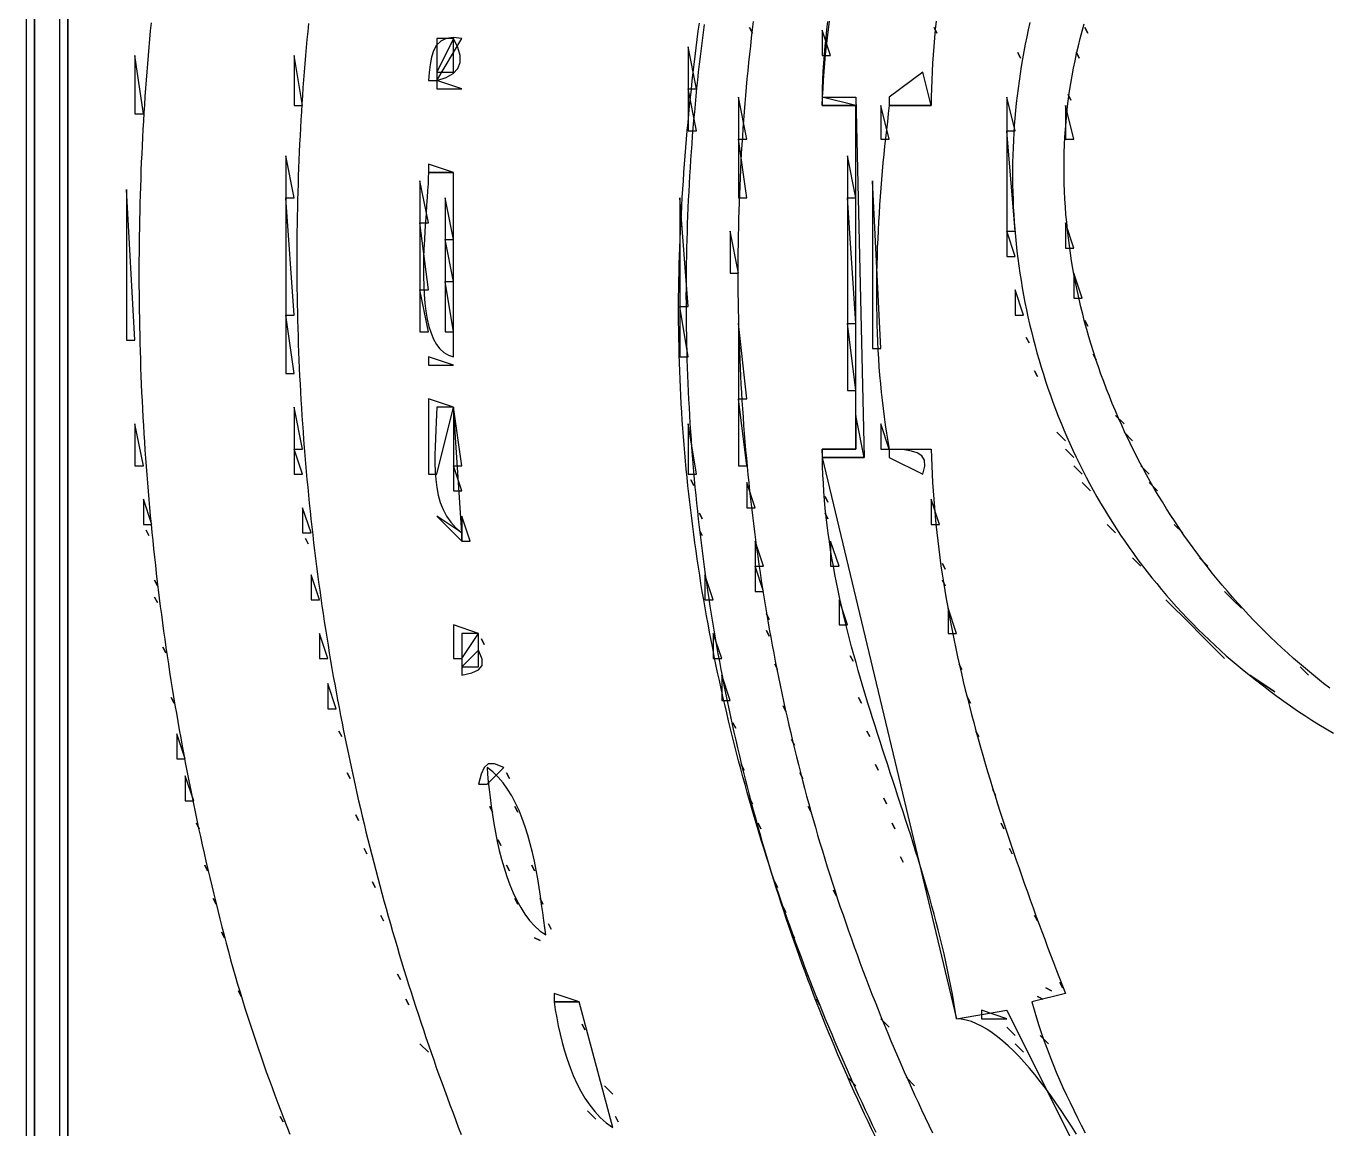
# Model space of a CAD drawing. Extents: x 0 to 1288, y 0 to 860.
# Drawn here: x 0 to 155.3, y 391.8 to 523.5 of the extents above; entities that cross this region are included whole.
import ezdxf

# ---------------------------------------------------------------- set-up
doc = ezdxf.new("R2010")
doc.units = 0
for name, color, linetype in [('C19', 19, 'CONTINUOUS'), ('C250', 250, 'CONTINUOUS'), ('C251', 251, 'CONTINUOUS'), ('C252', 252, 'CONTINUOUS'), ('C253', 253, 'CONTINUOUS'), ('C254', 254, 'CONTINUOUS'), ('C29', 29, 'CONTINUOUS'), ('C37', 37, 'CONTINUOUS'), ('C39', 39, 'CONTINUOUS'), ('C7', 7, 'CONTINUOUS')]:
    doc.layers.add(name, color=color, linetype=linetype)

msp = doc.modelspace()

# ---------------------------------------------------------------- linework, layer by layer
at = {"layer": 'C19'}
for points in [[(0, 859), (0, 1), (1, 1), (1, 610), (1, 786), (1, 836), (0, 859)], [(14.9108, 523.8988), (14.8184, 522.92), (14.729, 521.941), (14.6427, 520.9619), (14.5595, 519.9828), (14.4793, 519.0035), (14.4021, 518.024), (14.328, 517.0445), (14.257, 516.0648), (14.189, 515.0851), (14.1242, 514.1052), (14.0623, 513.1252), (14.0036, 512.1451), (13.9479, 511.1649), (13.8952, 510.1846), (13.8457, 509.2043), (13.7992, 508.2238), (13.7558, 507.2432), (13.7155, 506.2625), (13.6783, 505.2818), (13.6441, 504.301), (13.613, 503.32), (13.585, 502.339), (13.5601, 501.3579), (13.5383, 500.3768), (13.5195, 499.3955), (13.5039, 498.4142), (13.4913, 497.4329), (13.4819, 496.4514), (13.4755, 495.4699), (13.4722, 494.4883), (13.4721, 493.5067), (13.475, 492.525), (13.481, 491.5432), (13.4901, 490.5614), (13.5023, 489.5796), (13.5177, 488.5977), (13.5361, 487.6157), (13.5576, 486.6337), (13.5823, 485.6517), (13.6101, 484.6696), (13.6409, 483.6875), (13.6749, 482.7053), (13.712, 481.7231), (13.7523, 480.7409), (13.7956, 479.7586), (13.8421, 478.7763), (13.8917, 477.794), (13.9444, 476.8117), (14.0002, 475.8294), (14.0592, 474.847), (14.1212, 473.8646), (14.1865, 472.8822), (14.2548, 471.8998), (14.3263, 470.9174), (14.4009, 469.935), (14.4786, 468.9525), (14.5595, 467.9701), (14.6436, 466.9877), (14.7307, 466.0053), (14.821, 465.0228), (14.9145, 464.0404), (15.0111, 463.058), (15.1108, 462.0756), (15.2137, 461.0933), (15.3197, 460.1109), (15.4289, 459.1285), (15.5413, 458.1462), (15.6567, 457.1639), (15.7754, 456.1816), (15.8972, 455.1994), (16.0222, 454.2172), (16.1503, 453.235), (16.2816, 452.2528), (16.416, 451.2707), (16.5536, 450.2886), (16.6944, 449.3066), (16.8384, 448.3246), (16.9855, 447.3427), (17.1358, 446.3608), (17.2892, 445.3789), (17.4459, 444.3971), (17.6057, 443.4154), (17.7687, 442.4337), (17.9348, 441.4521), (18.1042, 440.4705), (18.2767, 439.489), (18.4524, 438.5076), (18.6313, 437.5262), (18.8134, 436.5449), (18.9987, 435.5637), (19.1871, 434.5826), (19.3788, 433.6015), (19.5736, 432.6205), (19.7716, 431.6396), (19.9729, 430.6588), (20.1773, 429.6781), (20.3849, 428.6974), (20.5957, 427.7169), (20.8098, 426.7364), (21.027, 425.756), (21.2474, 424.7758), (21.4711, 423.7956), (21.6979, 422.8155), (21.928, 421.8356), (22.1612, 420.8557), (22.3977, 419.876), (22.6374, 418.8964), (22.8803, 417.9168), (23.1265, 416.9374), (23.3758, 415.9582), (23.6284, 414.979), (23.8842, 414), (24.1449, 413.0208), (24.4113, 412.0448), (24.6833, 411.0718), (24.9607, 410.1018), (25.2434, 409.1346), (25.5313, 408.1702), (25.8242, 407.2086), (26.1221, 406.2496), (26.4248, 405.2932), (26.7323, 404.3392), (27.0442, 403.3877), (27.3607, 402.4384), (27.6815, 401.4915), (28.0064, 400.5466), (28.3355, 399.6039), (28.6685, 398.6632), (29.0054, 397.7245), (29.346, 396.7875), (29.6902, 395.8524), (30.0378, 394.9189), (30.3888, 393.9871), (30.743, 393.0568), (31.1004, 392.128), (31.4607, 391.2006)], [(80.8983, 523.6669), (80.7745, 522.7198), (80.6544, 521.7724), (80.5378, 520.8245), (80.4249, 519.8762), (80.3156, 518.9275), (80.21, 517.9785), (80.108, 517.0291), (80.0096, 516.0793), (79.9148, 515.1293), (79.8237, 514.1789), (79.7363, 513.2282), (79.6525, 512.2772), (79.5723, 511.3259), (79.4958, 510.3743), (79.423, 509.4225), (79.3539, 508.4705), (79.2884, 507.5182), (79.2266, 506.5657), (79.1684, 505.613), (79.114, 504.6601), (79.0632, 503.7071), (79.0162, 502.7539), (78.9728, 501.8005), (78.9331, 500.847), (78.8971, 499.8933), (78.8648, 498.9396), (78.8363, 497.9857), (78.8114, 497.0318), (78.7903, 496.0778), (78.7728, 495.1237), (78.7591, 494.1696), (78.7492, 493.2154), (78.7429, 492.2612), (78.7404, 491.307), (78.7417, 490.3529), (78.7466, 489.3987), (78.7554, 488.4446), (78.7678, 487.4905), (78.784, 486.5364), (78.804, 485.5825), (78.8278, 484.6286), (78.8553, 483.6748), (78.8865, 482.7211), (78.9216, 481.7676), (78.9604, 480.8141), (79.003, 479.8608), (79.0494, 478.9077), (79.0996, 477.9548), (79.1535, 477.002), (79.2113, 476.0494), (79.2728, 475.0971), (79.3382, 474.145), (79.4073, 473.1931), (79.4803, 472.2414), (79.5571, 471.29), (79.6377, 470.3389), (79.7221, 469.3881), (79.8104, 468.4376), (79.9024, 467.4874), (79.9983, 466.5376), (80.0981, 465.588), (80.2017, 464.6389), (80.3091, 463.6901), (80.4204, 462.7416), (80.5355, 461.7936), (80.6544, 460.846), (80.7773, 459.8988), (80.904, 458.952), (81.0345, 458.0057), (81.169, 457.0598), (81.3073, 456.1144), (81.4494, 455.1695), (81.5955, 454.2251), (81.7454, 453.2811), (81.8993, 452.3377), (82.057, 451.3949), (82.2186, 450.4526), (82.3841, 449.5108), (82.5535, 448.5697), (82.7269, 447.6291), (82.9041, 446.6891), (83.0852, 445.7497), (83.2703, 444.811), (83.4593, 443.8729), (83.6522, 442.9354), (83.8491, 441.9987), (84.0498, 441.0625), (84.2545, 440.1271), (84.4632, 439.1924), (84.6758, 438.2584), (84.8923, 437.3252), (85.1128, 436.3926), (85.3373, 435.4609), (85.5657, 434.5299), (85.7981, 433.5996), (86.0344, 432.6702), (86.2747, 431.7416), (86.519, 430.8138), (86.7673, 429.8868), (87.0195, 428.9607), (87.2757, 428.0355), (87.5359, 427.1111), (87.8001, 426.1876), (88.0684, 425.265), (88.3406, 424.3433), (88.6168, 423.4225), (88.897, 422.5027), (89.1812, 421.5838), (89.4695, 420.6659), (89.7617, 419.749), (90.058, 418.833), (90.3583, 417.9181), (90.6626, 417.0042), (90.971, 416.0913), (91.2834, 415.1794), (91.5999, 414.2686), (91.9204, 413.3589), (92.2449, 412.4502), (92.5735, 411.5426), (92.9062, 410.6362), (93.2429, 409.7308), (93.5837, 408.8266), (93.9285, 407.9235), (94.2774, 407.0216), (94.6304, 406.1209), (94.9875, 405.2213), (95.3486, 404.323), (95.7139, 403.4258), (96.0832, 402.5299), (96.4566, 401.6352), (96.8342, 400.7418), (97.2158, 399.8496), (97.6015, 398.9587), (97.9913, 398.069), (98.3853, 397.1807), (98.7833, 396.2937), (99.1855, 395.408), (99.5918, 394.5237), (100.0023, 393.6407), (100.4168, 392.7591), (100.8355, 391.8788), (101.2584, 391)], [(95.8304, 524.0964), (95.698, 523.0973), (95.5751, 522.0955), (95.4618, 521.0909), (95.3584, 520.0834), (95.2653, 519.073), (95.1826, 518.0595), (95.1106, 517.0429), (95.0497, 516.0231), (95, 515), (99, 515), (100, 472), (95, 472), (111, 405), (117, 406), (136, 368)], [(32, 478), (32, 473), (33, 473), (32, 478)], [(35, 451), (35, 448), (36, 448), (35, 451)]]:
    msp.add_lwpolyline(points, dxfattribs=at)
at = {"layer": 'C250'}
for points in [[(1, 859), (1, 2), (1287, 2), (1287, 859), (1, 859)], [(119.7803, 523.9327), (119.5826, 523.0623), (119.3948, 522.1903), (119.2169, 521.3167), (119.0488, 520.4416), (118.8906, 519.5652), (118.7423, 518.6875), (118.6038, 517.8085), (118.4752, 516.9285), (118.3564, 516.0475), (118.2475, 515.1656), (118.1485, 514.2829), (118.0593, 513.3995), (117.9799, 512.5155), (117.9104, 511.631), (117.8507, 510.746), (117.8009, 509.8607), (117.7609, 508.9752), (117.7307, 508.0896), (117.7103, 507.204), (117.6997, 506.3184), (117.699, 505.4329), (117.708, 504.5477), (117.7269, 503.6629), (117.7556, 502.7785), (117.7941, 501.8947), (117.8423, 501.0115), (117.9004, 500.129), (117.9682, 499.2474), (118.0459, 498.3667), (118.1333, 497.487), (118.2305, 496.6084), (118.3375, 495.7311), (118.4542, 494.855), (118.5807, 493.9804), (118.717, 493.1073), (118.863, 492.2358), (119.0188, 491.3659), (119.1844, 490.4979), (119.3597, 489.6317), (119.5447, 488.7676), (119.7395, 487.9055), (119.944, 487.0456), (120.1583, 486.188), (120.3823, 485.3327), (120.616, 484.4799), (120.8594, 483.6297), (121.1126, 482.7821), (121.3755, 481.9372), (121.6481, 481.0953), (121.9304, 480.2562), (122.2224, 479.4202), (122.5241, 478.5874), (122.8355, 477.7578), (123.1566, 476.9315), (123.4874, 476.1086), (123.8279, 475.2893), (124.1781, 474.4736), (124.538, 473.6616), (124.9075, 472.8534), (125.2867, 472.0491), (125.6756, 471.2488), (126.0741, 470.4526), (126.4823, 469.6606), (126.9002, 468.8729), (127.3277, 468.0896), (127.7649, 467.3107), (128.2118, 466.5365), (128.6682, 465.7669), (129.1344, 465.0021), (129.6101, 464.2422), (130.0955, 463.4872), (130.5905, 462.7373), (131.0952, 461.9925), (131.6095, 461.253), (132.1334, 460.5188), (132.6669, 459.7901), (133.21, 459.0669), (133.7628, 458.3494), (134.3251, 457.6376), (134.897, 456.9316), (135.4786, 456.2315), (136.0697, 455.5375), (136.6705, 454.8496), (137.2808, 454.1679), (137.9007, 453.4925), (138.5302, 452.8235), (139.1693, 452.161), (139.8179, 451.5051), (140.4761, 450.8559), (141.1439, 450.2135), (141.8213, 449.578), (142.5082, 448.9494), (143.2046, 448.328), (143.9106, 447.7137), (144.6262, 447.1066), (145.3513, 446.507), (146.086, 445.9148), (146.8302, 445.3302), (147.6265, 444.7182), (148.4299, 444.1124), (149.2405, 443.5137), (150.0583, 442.9229), (150.8833, 442.3408), (151.7155, 441.7682), (152.5551, 441.2061), (153.402, 440.6551), (154.2562, 440.1163), (155.1179, 439.5903), (155.9871, 439.0781)], [(155.5565, 444.4592), (154.8186, 445.0268), (154.0871, 445.6039), (153.3622, 446.1903), (152.644, 446.7858), (151.9325, 447.3905), (151.2279, 448.004), (150.5301, 448.6264), (149.8394, 449.2575), (149.1557, 449.8971), (148.4793, 450.5452), (147.81, 451.2015), (147.1481, 451.8661), (146.4936, 452.5387), (145.8466, 453.2192), (145.2072, 453.9075), (144.5755, 454.6035), (143.9515, 455.3071), (143.3353, 456.018), (142.7271, 456.7363), (142.1268, 457.4617), (141.5347, 458.1942), (140.9507, 458.9336), (140.3749, 459.6797), (139.8075, 460.4326), (139.2485, 461.1919), (138.698, 461.9577), (138.1561, 462.7297), (137.6229, 463.5079), (137.0984, 464.2922), (136.5828, 465.0823), (136.076, 465.8782), (135.5783, 466.6797), (135.0896, 467.4868), (134.6101, 468.2993), (134.1399, 469.117), (133.679, 469.9399), (133.2275, 470.7677), (132.7856, 471.6005), (132.3532, 472.438), (131.9305, 473.2802), (131.5175, 474.1269), (131.1144, 474.9779), (130.7212, 475.8332), (130.338, 476.6926), (129.9648, 477.5561), (129.6019, 478.4234), (129.2492, 479.2944), (128.9068, 480.1691), (128.5749, 481.0473), (128.2534, 481.9288), (127.9426, 482.8136), (127.6424, 483.7014), (127.353, 484.5923), (127.0744, 485.486), (126.8068, 486.3825), (126.5501, 487.2816), (126.3045, 488.1831), (126.0701, 489.0871), (125.847, 489.9932), (125.6352, 490.9014), (125.4348, 491.8116), (125.2459, 492.7237), (125.0686, 493.6375), (124.903, 494.5528), (124.7491, 495.4697), (124.6071, 496.3879), (124.477, 497.3072), (124.3589, 498.2277), (124.2529, 499.1492), (124.1591, 500.0714), (124.0775, 500.9944), (124.0083, 501.918), (123.9515, 502.842), (123.9072, 503.7664), (123.8755, 504.6909), (123.8564, 505.6155), (123.8502, 506.5401), (123.8567, 507.4645), (123.8762, 508.3886), (123.9087, 509.3122), (123.9543, 510.2353), (124.0131, 511.1577), (124.0851, 512.0793), (124.1705, 513), (124.2695, 513.9179), (124.3825, 514.8321), (124.5094, 515.7425), (124.65, 516.649), (124.8042, 517.5515), (124.972, 518.45), (125.153, 519.3443), (125.3473, 520.2343), (125.5547, 521.12), (125.7751, 522.0013), (126.0084, 522.8781), (126.2544, 523.7502)], [(49, 522), (49, 518), (51, 518), (51, 522), (49, 522)], [(125.333336, 520.333313), (125.666664, 519.666687), (125.333336, 520.333313)], [(85, 515), (85, 510), (86, 510), (85, 515)], [(117, 515), (117, 511), (118, 511), (117, 515)], [(48, 507), (48, 506), (51, 506), (48, 507)], [(130, 477), (131, 476), (130, 477)], [(131, 475), (132, 474), (131, 475)], [(33, 466), (33, 463), (34, 463), (33, 466)], [(52, 465), (52, 462), (53, 462), (52, 465)], [(87, 459), (87, 456), (88, 456), (87, 459)], [(34, 458), (34, 455), (35, 455), (34, 458)], [(81, 458), (81, 455), (82, 455), (81, 458)], [(138, 453), (139, 452), (138, 453)], [(51, 452), (51, 448), (52, 448), (54, 451), (51, 452)], [(100.333336, 439.333344), (100.666664, 438.666656), (100.333336, 439.333344)], [(58.333332, 430.333344), (58.666668, 429.666656), (58.333332, 430.333344)], [(102.333336, 431.333344), (102.666664, 430.666656), (102.333336, 431.333344)], [(39.333332, 429.333344), (39.666668, 428.666656), (39.333332, 429.333344)], [(103.333336, 428.333344), (103.666664, 427.666656), (103.333336, 428.333344)], [(56.333332, 426.333344), (56.666668, 425.666656), (56.333332, 426.333344)], [(40.333332, 425.333344), (40.666668, 424.666656), (40.333332, 425.333344)], [(60.333332, 423.333344), (60.666668, 422.666656), (60.333332, 423.333344)], [(89.333336, 421.333344), (89.666664, 420.666656), (89.333336, 421.333344)], [(58.333332, 419.333344), (58.666668, 418.666656), (58.333332, 419.333344)], [(42.333332, 417.333344), (42.666668, 416.666656), (42.333332, 417.333344)], [(91.333336, 415.333344), (91.666664, 414.666656), (91.333336, 415.333344)], [(25.333334, 408.333344), (25.666666, 407.666656), (25.333334, 408.333344)], [(120.666664, 407.666656), (121.333336, 407.333344), (120.666664, 407.666656)], [(69, 397), (70, 396), (69, 397)]]:
    msp.add_lwpolyline(points, dxfattribs=at)
at = {"layer": 'C251'}
for points in [[(51, 522), (49, 518), (49, 517), (50.1378, 517.3431), (50.9758, 517.8164), (51.5234, 518.4162), (51.7902, 519.1383), (51.7855, 519.979), (51.5189, 520.9342), (51, 522)], [(86.333336, 523.333313), (86.666664, 522.666687), (86.333336, 523.333313)], [(126.333336, 523.333313), (126.666664, 522.666687), (126.333336, 523.333313)], [(13, 520), (13, 513), (14, 513), (13, 520)], [(79, 516), (79, 511), (80, 511), (79, 516)], [(95, 515), (95, 514), (99, 514), (95, 515)], [(124, 514), (124, 510), (125, 510), (124, 514)], [(85, 510), (85, 503), (86, 503), (85, 510)], [(117, 511), (117, 499), (118, 499), (117, 511)], [(47, 505), (47, 500), (48, 500), (47, 505)], [(48, 506), (47.9893, 505.3795), (47.9597, 504.6713), (47.9148, 503.884), (47.8583, 503.0265), (47.7937, 502.1072), (47.7247, 501.1351), (47.655, 500.1188), (47.588, 499.067), (47.5275, 497.9884), (47.4771, 496.8918), (47.4404, 495.7858), (47.4211, 494.6792), (47.4227, 493.5807), (47.4489, 492.499), (47.5032, 491.4427), (47.5895, 490.4208), (47.7112, 489.4417), (47.8719, 488.5143), (48.0754, 487.6472), (48.3252, 486.8493), (48.6249, 486.1291), (48.9783, 485.4954), (49.3888, 484.9569), (49.8602, 484.5224), (50.396, 484.2005), (51, 484), (51, 506), (48, 506)], [(31, 503), (31, 489), (32, 489), (31, 503)], [(50, 503), (50, 498), (51, 498), (50, 503)], [(78, 503), (78, 490), (79, 490), (78, 503)], [(84, 499), (84, 494), (85, 494), (84, 499)], [(117, 499), (117, 496), (118, 496), (117, 499)], [(50, 498), (50, 493), (51, 493), (50, 498)], [(125, 494), (125, 491), (126, 491), (125, 494)], [(47, 492), (47, 487), (48, 487), (47, 492)], [(31, 489), (31, 482), (32, 482), (31, 489)], [(126.333336, 488.333344), (126.666664, 487.666656), (126.333336, 488.333344)], [(127.333336, 484.333344), (127.666664, 483.666656), (127.333336, 484.333344)], [(120.333336, 482.333344), (120.666664, 481.666656), (120.333336, 482.333344)], [(48, 479), (48, 470), (49, 470), (51, 478), (48, 479)], [(13, 476), (13, 471), (14, 471), (13, 476)], [(32, 473), (32, 470), (33, 470), (32, 473)], [(103, 473), (103, 472), (107, 470), (107.243, 470.958), (107.1815, 471.6773), (106.8615, 472.194), (106.3293, 472.5441), (105.6309, 472.7637), (104.8125, 472.8889), (103.9201, 472.9556), (103, 473)], [(124, 473), (125, 472), (124, 473)], [(51, 471), (51, 468), (52, 468), (51, 471)], [(133, 471), (134, 470), (133, 471)], [(95.333336, 467.333344), (95.666664, 466.666656), (95.333336, 467.333344)], [(129, 464), (130, 463), (129, 464)], [(137, 464), (138, 463), (137, 464)], [(33.333332, 462.333344), (33.666668, 461.666656), (33.333332, 462.333344)], [(87, 462), (87, 459), (88, 459), (87, 462)], [(96, 462), (96, 459), (97, 459), (96, 462)], [(109.333336, 459.333344), (109.666664, 458.666656), (109.333336, 459.333344)], [(109.333336, 457.333344), (109.666664, 456.666656), (109.333336, 457.333344)], [(15.333333, 455.333344), (15.666667, 454.666656), (15.333333, 455.333344)], [(143, 456), (144, 455), (143, 456)], [(52, 451), (52, 447), (54, 447), (54, 451), (52, 451)], [(82, 451), (82, 448), (83, 448), (82, 451)], [(88.333336, 451.333344), (88.666664, 450.666656), (88.333336, 451.333344)], [(140, 451), (141, 450), (140, 451)], [(54, 449), (52, 447), (52, 446), (53.1796, 446.2882), (53.9982, 446.6441), (54.427, 447.1559), (54.4372, 447.9117), (54, 449)], [(54.333332, 450.333344), (54.666668, 449.666656), (54.333332, 450.333344)], [(141, 450), (142, 449), (141, 450)], [(89.333336, 447.333344), (89.666664, 446.666656), (89.333336, 447.333344)], [(152, 447), (153, 446), (152, 447)], [(99.333336, 443.333344), (99.666664, 442.666656), (99.333336, 443.333344)], [(112.333336, 443.333344), (112.666664, 442.666656), (112.333336, 443.333344)], [(90.333336, 442.333344), (90.666664, 441.666656), (90.333336, 442.333344)], [(84.333336, 440.333344), (84.666664, 439.666656), (84.333336, 440.333344)], [(18, 439), (18, 436), (19, 436), (18, 439)], [(55, 435), (55.0706, 434.1721), (55.1534, 433.2891), (55.2501, 432.3581), (55.3623, 431.3862), (55.4918, 430.3806), (55.6403, 429.3482), (55.8095, 428.2963), (56.0012, 427.2319), (56.217, 426.1622), (56.4586, 425.0942), (56.7279, 424.035), (57.0264, 422.9918), (57.3559, 421.9717), (57.7181, 420.9817), (58.1148, 420.0289), (58.5477, 419.1206), (59.0184, 418.2637), (59.5287, 417.4654), (60.0802, 416.7327), (60.6748, 416.0729), (61.3142, 415.4929), (62, 415), (61.8886, 415.8421), (61.7729, 416.7324), (61.6503, 417.6648), (61.5188, 418.6328), (61.376, 419.6302), (61.2196, 420.6508), (61.0472, 421.6881), (60.8567, 422.7361), (60.6458, 423.7883), (60.4121, 424.8386), (60.1533, 425.8806), (59.8672, 426.908), (59.5516, 427.9146), (59.204, 428.894), (58.8222, 429.8401), (58.4039, 430.7465), (57.9468, 431.6069), (57.4487, 432.4151), (56.9073, 433.1648), (56.3202, 433.8497), (55.6852, 434.4635), (55, 435)], [(19, 434), (19, 431), (20, 431), (19, 434)], [(57.333332, 434.333344), (57.666668, 433.666656), (57.333332, 434.333344)], [(92.333336, 434.333344), (92.666664, 433.666656), (92.333336, 434.333344)], [(55.333332, 430.333344), (55.666668, 429.666656), (55.333332, 430.333344)], [(57.333332, 423.333344), (57.666668, 422.666656), (57.333332, 423.333344)], [(44.333332, 410.333344), (44.666668, 409.666656), (44.333332, 410.333344)], [(47, 402), (48, 401), (47, 402)], [(30.333334, 393.333344), (30.666666, 392.666656), (30.333334, 393.333344)], [(67, 394), (68, 393), (67, 394)]]:
    msp.add_lwpolyline(points, dxfattribs=at)
at = {"layer": 'C252'}
for points in [[(48, 517), (49, 517), (52, 522), (50.9604, 522.1299), (50.1281, 522.021), (49.478, 521.7023), (48.985, 521.2025), (48.6241, 520.5506), (48.3701, 519.7755), (48.1982, 518.9061), (48.0831, 517.9713), (48, 517)], [(79, 521), (79, 516), (80, 516), (79, 521)], [(118.333336, 520.333313), (118.666664, 519.666687), (118.333336, 520.333313)], [(124.333336, 515.333313), (124.666664, 514.666687), (124.333336, 515.333313)], [(47, 500), (47, 492), (48, 492), (47, 500)], [(118, 492), (118, 489), (119, 489), (118, 492)], [(85, 488), (85, 479), (86, 479), (85, 488)], [(119.333336, 486.333344), (119.666664, 485.666656), (119.333336, 486.333344)], [(49, 478), (48.9865, 477.1126), (48.9522, 476.1901), (48.906, 475.2397), (48.8567, 474.2685), (48.8133, 473.2836), (48.7847, 472.2921), (48.7798, 471.3013), (48.8076, 470.3183), (48.877, 469.3501), (48.9969, 468.4041), (49.1762, 467.4872), (49.4239, 466.6068), (49.7489, 465.7698), (50.16, 464.9835), (50.6663, 464.255), (51.2766, 463.5914), (52, 463), (51, 478), (49, 478)], [(51, 478), (51, 471), (52, 471), (51, 478)], [(99, 477), (99, 473), (95, 473), (95, 472), (100, 472), (99, 477)], [(79, 476), (79, 470), (80, 470), (79, 476)], [(102, 476), (102, 473), (103, 473), (102, 476)], [(123, 475), (124, 474), (123, 475)], [(125, 471), (126, 470), (125, 471)], [(79.333336, 469.333344), (79.666664, 468.666656), (79.333336, 469.333344)], [(86, 469), (86, 466), (87, 466), (86, 469)], [(126, 469), (127, 468), (126, 469)], [(134, 469), (135, 468), (134, 469)], [(14, 467), (14, 464), (15, 464), (14, 467)], [(14.333333, 463.333344), (14.666667, 462.666656), (14.333333, 463.333344)], [(80.333336, 463.333344), (80.666664, 462.666656), (80.333336, 463.333344)], [(132, 460), (133, 459), (132, 460)], [(15.333333, 457.333344), (15.666667, 456.666656), (15.333333, 457.333344)], [(97, 455), (97, 452), (98, 452), (97, 455)], [(110, 454), (110, 451), (111, 451), (110, 454)], [(136, 455), (137, 454), (136, 455)], [(137, 454), (138, 453), (137, 454)], [(144, 455), (145, 454), (144, 455)], [(88.333336, 453.333344), (88.666664, 452.666656), (88.333336, 453.333344)], [(139, 452), (140, 451), (139, 452)], [(16.333334, 449.333344), (16.666666, 448.666656), (16.333334, 449.333344)], [(142, 449), (143, 448), (142, 449)], [(98.333336, 448.333344), (98.666664, 447.666656), (98.333336, 448.333344)], [(146, 446), (149, 444), (146, 446)], [(36, 445), (36, 442), (37, 442), (36, 445)], [(17.333334, 443.333344), (17.666666, 442.666656), (17.333334, 443.333344)], [(37.333332, 439.333344), (37.666668, 438.666656), (37.333332, 439.333344)], [(91.333336, 438.333344), (91.666664, 437.666656), (91.333336, 438.333344)], [(113.333336, 439.333344), (113.666664, 438.666656), (113.333336, 439.333344)], [(115.333336, 432.333344), (115.666664, 431.666656), (115.333336, 432.333344)], [(20.333334, 428.333344), (20.666666, 427.666656), (20.333334, 428.333344)], [(87.333336, 428.333344), (87.666664, 427.666656), (87.333336, 428.333344)], [(116.333336, 428.333344), (116.666664, 427.666656), (116.333336, 428.333344)], [(117.333336, 425.333344), (117.666664, 424.666656), (117.333336, 425.333344)], [(21.333334, 423.333344), (21.666666, 422.666656), (21.333334, 423.333344)], [(61.333332, 419.333344), (61.666668, 418.666656), (61.333332, 419.333344)], [(62.333332, 416.333344), (62.666668, 415.666656), (62.333332, 416.333344)], [(120.333336, 417.333344), (120.666664, 416.666656), (120.333336, 417.333344)], [(60.666668, 414.666656), (61.333332, 414.333344), (60.666668, 414.666656)], [(121.666664, 408.666656), (122.333336, 408.333344), (121.666664, 408.666656)], [(123.333336, 409.333344), (123.666664, 408.666656), (123.333336, 409.333344)], [(63, 407), (63.1466, 406.0711), (63.3146, 405.1145), (63.5064, 404.1368), (63.7243, 403.1447), (63.9707, 402.1451), (64.2479, 401.1445), (64.5582, 400.1497), (64.904, 399.1675), (65.2876, 398.2045), (65.7114, 397.2675), (66.1777, 396.3632), (66.6889, 395.4983), (67.2473, 394.6795), (67.8553, 393.9136), (68.5151, 393.2072), (69.2292, 392.5671), (70, 392), (66, 407), (63, 407)], [(114, 406), (114, 405), (117, 405), (114, 406)], [(66.333336, 404.333344), (66.666664, 403.666656), (66.333336, 404.333344)], [(102, 405), (103, 404), (102, 405)], [(117, 404), (118, 403), (117, 404)], [(118, 402), (119, 401), (118, 402)], [(98, 398), (99, 397), (98, 398)], [(70.333336, 393.333344), (70.666664, 392.666656), (70.333336, 393.333344)]]:
    msp.add_lwpolyline(points, dxfattribs=at)
at = {"layer": 'C253'}
for points in [[(108.333336, 523.333313), (108.666664, 522.666687), (108.333336, 523.333313)], [(32, 520), (32, 514), (33, 514), (32, 520)], [(49, 517), (49, 516), (52, 516), (49, 517)], [(102, 514), (102, 510), (103, 510), (102, 514)], [(31, 508), (31, 503), (32, 503), (31, 508)], [(98, 508), (98, 503), (99, 503), (98, 508)], [(101, 505), (101, 485), (102, 485), (101, 505)], [(124, 500), (124, 497), (125, 497), (124, 500)], [(50, 493), (50, 487), (51, 487), (50, 493)], [(78, 490), (78, 484), (79, 484), (78, 490)], [(98, 488), (98, 480), (99, 480), (98, 488)], [(48, 484), (48, 483), (51, 483), (48, 484)], [(85, 479), (85, 471), (86, 471), (85, 479)], [(108, 467), (108, 464), (109, 464), (108, 467)], [(49, 465), (52, 462), (52, 463), (49, 465)], [(80.333336, 465.333344), (80.666664, 464.666656), (80.333336, 465.333344)], [(111.333336, 447.333344), (111.666664, 446.666656), (111.333336, 447.333344)], [(54, 433), (55, 433), (57, 435), (55.9117, 435.4372), (55.1559, 435.427), (54.6441, 434.9982), (54.2882, 434.1795), (54, 433)], [(85.333336, 435.333344), (85.666664, 434.666656), (85.333336, 435.333344)], [(101.333336, 435.333344), (101.666664, 434.666656), (101.333336, 435.333344)], [(86.333336, 431.333344), (86.666664, 430.666656), (86.333336, 431.333344)], [(93.333336, 430.333344), (93.666664, 429.666656), (93.333336, 430.333344)], [(41.333332, 421.333344), (41.666668, 420.666656), (41.333332, 421.333344)], [(22.333334, 419.333344), (22.666666, 418.666656), (22.333334, 419.333344)], [(23.333334, 415.333344), (23.666666, 414.666656), (23.333334, 415.333344)], [(45.333332, 407.333344), (45.666668, 406.666656), (45.333332, 407.333344)], [(63, 408), (63, 407), (66, 407), (63, 408)], [(94.333336, 407.333344), (94.666664, 406.666656), (94.333336, 407.333344)], [(121, 403), (122, 402), (121, 403)], [(105, 398), (106, 397), (105, 398)]]:
    msp.add_lwpolyline(points, dxfattribs=at)
at = {"layer": 'C254'}
for points in [[(5, 855), (5, 6), (1283, 6), (1283, 855), (5, 855)], [(95, 523), (95, 520), (96, 520), (95, 523)], [(12, 504), (12, 486), (13, 486), (12, 504)], [(98, 503), (98, 488), (99, 488), (98, 503)], [(140, 460), (141, 459), (140, 460)], [(96.333336, 420.333344), (96.666664, 419.666656), (96.333336, 420.333344)]]:
    msp.add_lwpolyline(points, dxfattribs=at)
at = {"layer": 'C29'}
msp.add_lwpolyline([(38.333332, 434.333344), (38.666668, 433.666656), (38.333332, 434.333344)], dxfattribs=at)
at = {"layer": 'C37'}
for points in [[(107, 518), (103, 515), (103, 514), (108, 514), (107, 518)], [(95.333336, 465.333344), (95.666664, 464.666656), (95.333336, 465.333344)], [(83, 446), (83, 443), (84, 443), (83, 446)]]:
    msp.add_lwpolyline(points, dxfattribs=at)
at = {"layer": 'C39'}
msp.add_lwpolyline([(90.333336, 418.333344), (90.666664, 417.666656), (90.333336, 418.333344)], dxfattribs=at)
at = {"layer": 'C7'}
for points in [[(4, 855), (4, 5), (1284, 5), (1284, 6), (5, 6), (5, 608), (5, 782), (5, 832), (4, 855)], [(33.7011, 523.7982), (33.6075, 522.8392), (33.5172, 521.8802), (33.4301, 520.9213), (33.3463, 519.9624), (33.2658, 519.0036), (33.1886, 518.0448), (33.1146, 517.086), (33.0439, 516.1273), (32.9764, 515.1687), (32.9122, 514.2102), (32.8512, 513.2518), (32.7935, 512.2934), (32.7391, 511.3352), (32.6878, 510.377), (32.6398, 509.419), (32.5951, 508.4611), (32.5536, 507.5033), (32.5153, 506.5457), (32.4802, 505.5882), (32.4484, 504.6308), (32.4198, 503.6737), (32.3944, 502.7166), (32.3722, 501.7598), (32.3533, 500.8031), (32.3375, 499.8466), (32.325, 498.8903), (32.3156, 497.9342), (32.3095, 496.9784), (32.3066, 496.0227), (32.3069, 495.0672), (32.3103, 494.112), (32.317, 493.157), (32.3269, 492.2023), (32.3399, 491.2478), (32.3561, 490.2936), (32.3755, 489.3396), (32.3981, 488.3859), (32.4239, 487.4325), (32.4528, 486.4794), (32.4849, 485.5265), (32.5202, 484.574), (32.5586, 483.6217), (32.6002, 482.6698), (32.645, 481.7182), (32.6929, 480.767), (32.744, 479.8161), (32.7982, 478.8655), (32.8556, 477.9152), (32.9161, 476.9654), (32.9798, 476.0158), (33.0466, 475.0667), (33.1166, 474.118), (33.1896, 473.1696), (33.2658, 472.2216), (33.3452, 471.274), (33.4277, 470.3269), (33.5133, 469.3801), (33.602, 468.4338), (33.6938, 467.4879), (33.7888, 466.5424), (33.8868, 465.5974), (33.988, 464.6528), (34.0923, 463.7087), (34.1997, 462.765), (34.3102, 461.8218), (34.4238, 460.8791), (34.5405, 459.9369), (34.6602, 458.9952), (34.7831, 458.054), (34.9091, 457.1133), (35.0381, 456.1731), (35.1703, 455.2334), (35.3055, 454.2943), (35.4438, 453.3557), (35.5851, 452.4176), (35.7296, 451.4801), (35.8771, 450.5431), (36.0276, 449.6068), (36.1813, 448.6709), (36.338, 447.7357), (36.4977, 446.801), (36.6606, 445.867), (36.8264, 444.9335), (36.9953, 444.0007), (37.1673, 443.0685), (37.3423, 442.1368), (37.5204, 441.2059), (37.7015, 440.2755), (37.8856, 439.3458), (38.0728, 438.4168), (38.263, 437.4884), (38.4562, 436.5607), (38.6524, 435.6336), (38.8517, 434.7072), (39.054, 433.7816), (39.2593, 432.8566), (39.4676, 431.9323), (39.679, 431.0087), (39.8933, 430.0858), (40.1107, 429.1637), (40.331, 428.2423), (40.5544, 427.3216), (40.7807, 426.4016), (41.0101, 425.4825), (41.2424, 424.564), (41.4778, 423.6464), (41.7161, 422.7295), (41.9574, 421.8134), (42.2017, 420.8981), (42.449, 419.9835), (42.6992, 419.0698), (42.9524, 418.1569), (43.2086, 417.2448), (43.4678, 416.3335), (43.7299, 415.4231), (43.995, 414.5135), (44.263, 413.6047), (44.534, 412.6968), (44.808, 411.7897), (45.0849, 410.8835), (45.3648, 409.9782), (45.6476, 409.0738), (45.9333, 408.1702), (46.222, 407.2676), (46.5136, 406.3658), (46.8082, 405.465), (47.1057, 404.565), (47.4061, 403.666), (47.7095, 402.768), (48.0158, 401.8708), (48.325, 400.9746), (48.6371, 400.0794), (48.9521, 399.1851), (49.2701, 398.2918), (49.5909, 397.3994), (49.9147, 396.5081), (50.2414, 395.6177), (50.5709, 394.7283), (50.9034, 393.8399), (51.2388, 392.9525), (51.577, 392.0662), (51.9182, 391.1808)], [(101.4328, 391.4011), (101.007, 392.2927), (100.5846, 393.1859), (100.1654, 394.0808), (99.7497, 394.9773), (99.3373, 395.8754), (98.9283, 396.7751), (98.5227, 397.6764), (98.1205, 398.5792), (97.7217, 399.4836), (97.3265, 400.3895), (96.9346, 401.2969), (96.5463, 402.2058), (96.1615, 403.1163), (95.7801, 404.0281), (95.4024, 404.9415), (95.0281, 405.8562), (94.6575, 406.7724), (94.2904, 407.69), (93.9269, 408.609), (93.567, 409.5293), (93.2107, 410.451), (92.8581, 411.3741), (92.5092, 412.2985), (92.1639, 413.2242), (91.8223, 414.1512), (91.4844, 415.0794), (91.1503, 416.009), (90.8198, 416.9398), (90.4932, 417.8718), (90.1703, 418.805), (89.8512, 419.7395), (89.5359, 420.6751), (89.2244, 421.6119), (88.9167, 422.5499), (88.6129, 423.489), (88.313, 424.4292), (88.017, 425.3706), (87.7248, 426.313), (87.4366, 427.2565), (87.1523, 428.2011), (86.8719, 429.1467), (86.5955, 430.0934), (86.3231, 431.0411), (86.0546, 431.9898), (85.7902, 432.9394), (85.5298, 433.8901), (85.2735, 434.8416), (85.0212, 435.7942), (84.7729, 436.7476), (84.5288, 437.702), (84.2888, 438.6573), (84.0528, 439.6134), (83.8211, 440.5704), (83.5934, 441.5282), (83.37, 442.4869), (83.1507, 443.4464), (82.9356, 444.4067), (82.7248, 445.3678), (82.5182, 446.3296), (82.3158, 447.2922), (82.1177, 448.2555), (81.9238, 449.2196), (81.7343, 450.1843), (81.5491, 451.1498), (81.3682, 452.1159), (81.1916, 453.0827), (81.0194, 454.0502), (80.8516, 455.0182), (80.6881, 455.9869), (80.5291, 456.9562), (80.3745, 457.926), (80.2243, 458.8964), (80.0786, 459.8674), (79.9374, 460.8389), (79.8006, 461.811), (79.6684, 462.7835), (79.5406, 463.7565), (79.4174, 464.73), (79.2988, 465.704), (79.1847, 466.6784), (79.0751, 467.6532), (78.9702, 468.6284), (78.8699, 469.6041), (78.7743, 470.5801), (78.6832, 471.5565), (78.5969, 472.5332), (78.5152, 473.5103), (78.4382, 474.4876), (78.3659, 475.4653), (78.2983, 476.4433), (78.2355, 477.4215), (78.1774, 478.4), (78.1241, 479.3788), (78.0756, 480.3577), (78.0319, 481.3369), (77.993, 482.3163), (77.959, 483.2958), (77.9298, 484.2756), (77.9054, 485.2554), (77.886, 486.2354), (77.8714, 487.2155), (77.8618, 488.1957), (77.8571, 489.176), (77.8573, 490.1564), (77.8625, 491.1368), (77.8727, 492.1173), (77.8879, 493.0977), (77.9081, 494.0782), (77.9333, 495.0587), (77.9636, 496.0392), (77.9989, 497.0196), (78.0393, 498), (78.0849, 499.0043), (78.1339, 500.0079), (78.1863, 501.0107), (78.242, 502.0127), (78.3011, 503.0139), (78.3636, 504.0144), (78.4295, 505.0141), (78.4988, 506.013), (78.5714, 507.0111), (78.6475, 508.0084), (78.727, 509.0049), (78.81, 510.0007), (78.8963, 510.9956), (78.9862, 511.9898), (79.0794, 512.9831), (79.1762, 513.9757), (79.2764, 514.9674), (79.3801, 515.9583), (79.4872, 516.9484), (79.5979, 517.9377), (79.7121, 518.9262), (79.8297, 519.9139), (79.951, 520.9008), (80.0757, 521.8868), (80.2039, 522.872), (80.3358, 523.8564)], [(86.7686, 524.0459), (86.6492, 523.0674), (86.5339, 522.0883), (86.4225, 521.1087), (86.3152, 520.1285), (86.2119, 519.1479), (86.1127, 518.1667), (86.0174, 517.185), (85.9262, 516.2029), (85.8389, 515.2204), (85.7557, 514.2374), (85.6765, 513.2541), (85.6013, 512.2704), (85.5301, 511.2864), (85.4628, 510.3021), (85.3996, 509.3175), (85.3404, 508.3326), (85.2852, 507.3474), (85.234, 506.3621), (85.1867, 505.3765), (85.1435, 504.3907), (85.1042, 503.4048), (85.069, 502.4188), (85.0377, 501.4326), (85.0104, 500.4464), (84.987, 499.46), (84.9677, 498.4737), (84.9523, 497.4873), (84.9409, 496.5009), (84.9335, 495.5145), (84.9301, 494.5282), (84.9306, 493.5419), (84.9351, 492.5557), (84.9435, 491.5696), (84.9559, 490.5837), (84.9723, 489.5979), (84.9926, 488.6123), (85.0169, 487.6269), (85.0452, 486.6417), (85.0774, 485.6568), (85.1136, 484.6721), (85.1537, 483.6877), (85.1977, 482.7037), (85.2458, 481.7199), (85.2977, 480.7365), (85.3536, 479.7535), (85.4134, 478.7709), (85.4772, 477.7887), (85.5449, 476.807), (85.6166, 475.8257), (85.6922, 474.845), (85.7717, 473.8647), (85.8551, 472.885), (85.9425, 471.9058), (86.0338, 470.9272), (86.1291, 469.9492), (86.2282, 468.9719), (86.3313, 467.9951), (86.4383, 467.0191), (86.5492, 466.0437), (86.664, 465.0691), (86.7828, 464.0952), (86.9054, 463.122), (87.032, 462.1497), (87.1624, 461.1781), (87.2968, 460.2074), (87.4351, 459.2375), (87.5773, 458.2685), (87.7234, 457.3004), (87.8734, 456.3332), (88.0273, 455.3669), (88.185, 454.4016), (88.3467, 453.4372), (88.5123, 452.4739), (88.6817, 451.5116), (88.8551, 450.5504), (89.0323, 449.5902), (89.2134, 448.6312), (89.3984, 447.6732), (89.5873, 446.7164), (89.78, 445.7607), (89.9767, 444.8062), (90.1772, 443.853), (90.3815, 442.9009), (90.5898, 441.9502), (90.8019, 441.0006), (91.0179, 440.0524), (91.2377, 439.1055), (91.4615, 438.16), (91.689, 437.2158), (91.9205, 436.273), (92.1558, 435.3316), (92.3949, 434.3916), (92.6379, 433.4531), (92.8848, 432.5161), (93.1355, 431.5805), (93.3901, 430.6465), (93.6485, 429.714), (93.9107, 428.7831), (94.1768, 427.8538), (94.4468, 426.926), (94.7206, 426), (95.01, 425.0363), (95.3036, 424.0741), (95.6014, 423.1134), (95.9034, 422.154), (96.2095, 421.1961), (96.5198, 420.2397), (96.8343, 419.2847), (97.1528, 418.3312), (97.4755, 417.3793), (97.8023, 416.4288), (98.1333, 415.4799), (98.4683, 414.5325), (98.8074, 413.5866), (99.1505, 412.6423), (99.4978, 411.6996), (99.8491, 410.7585), (100.2044, 409.819), (100.5638, 408.8811), (100.9272, 407.9448), (101.2946, 407.0102), (101.6661, 406.0772), (102.0415, 405.1459), (102.4209, 404.2163), (102.8044, 403.2883), (103.1917, 402.3621), (103.5831, 401.4376), (103.9784, 400.5148), (104.3776, 399.5937), (104.7808, 398.6745), (105.1879, 397.757), (105.5989, 396.8412), (106.0138, 395.9273), (106.4326, 395.0152), (106.8553, 394.1049), (107.2818, 393.1964), (107.7123, 392.2898), (108.1465, 391.385)], [(125.3263, 391.196), (124.7253, 392.1612), (124.1172, 393.1097), (123.5026, 394.0392), (122.8823, 394.9473), (122.257, 395.8317), (121.6275, 396.69), (120.9946, 397.5198), (120.3589, 398.3189), (119.7212, 399.0847), (119.0823, 399.8151), (118.4428, 400.5075), (117.8036, 401.1596), (117.1654, 401.7691), (116.5289, 402.3337), (115.8948, 402.8508), (115.264, 403.3183), (114.6371, 403.7336), (114.0149, 404.0946), (113.3981, 404.3987), (112.7874, 404.6437), (112.1837, 404.8271), (111.5876, 404.9467), (111, 405), (110.8503, 405.9758), (110.6901, 406.9488), (110.5198, 407.9189), (110.3398, 408.8863), (110.1504, 409.8511), (109.9519, 410.8133), (109.7448, 411.7732), (109.5294, 412.7307), (109.3061, 413.6861), (109.0751, 414.6393), (108.837, 415.5906), (108.592, 416.54), (108.3405, 417.4876), (108.0828, 418.4335), (107.8194, 419.3779), (107.5506, 420.3207), (107.2767, 421.2623), (106.9981, 422.2026), (106.7152, 423.1417), (106.4284, 424.0798), (106.1379, 425.0169), (105.8442, 425.9532), (105.5476, 426.8888), (105.2485, 427.8238), (104.9472, 428.7582), (104.6441, 429.6923), (104.3396, 430.626), (104.034, 431.5595), (103.7276, 432.4929), (103.421, 433.4264), (103.1143, 434.3599), (102.808, 435.2937), (102.5024, 436.2278), (102.1979, 437.1623), (101.8949, 438.0973), (101.5937, 439.033), (101.2946, 439.9694), (100.9981, 440.9067), (100.7045, 441.8449), (100.4141, 442.7842), (100.1274, 443.7246), (99.8447, 444.6663), (99.5662, 445.6094), (99.2925, 446.554), (99.0239, 447.5001), (98.7606, 448.448), (98.5032, 449.3976), (98.2519, 450.3491), (98.0071, 451.3027), (97.7692, 452.2583), (97.5385, 453.2162), (97.3155, 454.1763), (97.1003, 455.1389), (96.8935, 456.1041), (96.6954, 457.0718), (96.5063, 458.0423), (96.3266, 459.0157), (96.1566, 459.9919), (95.9968, 460.9713), (95.8475, 461.9538), (95.709, 462.9396), (95.5817, 463.9287), (95.466, 464.9213), (95.3622, 465.9175), (95.2707, 466.9174), (95.1918, 467.9211), (95.126, 468.9286), (95.0735, 469.9402), (95.0348, 470.9559), (95.0101, 471.9758), (95, 473), (99, 473), (99, 514), (95, 514), (95.0098, 515.0237), (95.0335, 516.0432), (95.0706, 517.0585), (95.1209, 518.0697), (95.184, 519.077), (95.2596, 520.0803), (95.3473, 521.0799), (95.4469, 522.0759), (95.5579, 523.0682), (95.6801, 524.0571)], [(108.5948, 524.0725), (108.4874, 523.0738), (108.39, 522.0734), (108.3029, 521.071), (108.2263, 520.0668), (108.1604, 519.0606), (108.1055, 518.0525), (108.0618, 517.0424), (108.0294, 516.0303), (108.0088, 515.0162), (108, 514), (103, 514), (102.8808, 513.0409), (102.765, 512.0755), (102.6527, 511.104), (102.5443, 510.1269), (102.4398, 509.1444), (102.3394, 508.1569), (102.2434, 507.1647), (102.152, 506.1681), (102.0654, 505.1675), (101.9837, 504.1631), (101.9071, 503.1554), (101.836, 502.1447), (101.7704, 501.1313), (101.7105, 500.1154), (101.6566, 499.0976), (101.6089, 498.078), (101.5675, 497.057), (101.5327, 496.035), (101.5046, 495.0123), (101.4835, 493.9891), (101.4696, 492.9659), (101.463, 491.943), (101.4639, 490.9207), (101.4726, 489.8993), (101.4893, 488.8792), (101.5141, 487.8607), (101.5473, 486.8441), (101.589, 485.8298), (101.6394, 484.818), (101.6989, 483.8092), (101.7674, 482.8037), (101.8453, 481.8017), (101.9328, 480.8036), (102.03, 479.8098), (102.1371, 478.8206), (102.2544, 477.8363), (102.382, 476.8572), (102.5202, 475.8837), (102.6691, 474.9161), (102.829, 473.9547), (103, 473), (108, 473), (108.0253, 472.0043), (108.06, 471.0086), (108.1041, 470.013), (108.1573, 469.0175), (108.2196, 468.0221), (108.2908, 467.0269), (108.3707, 466.0318), (108.4592, 465.037), (108.5562, 464.0425), (108.6616, 463.0482), (108.7752, 462.0543), (108.8968, 461.0607), (109.0264, 460.0676), (109.1638, 459.0749), (109.3088, 458.0826), (109.4614, 457.0909), (109.6213, 456.0997), (109.7885, 455.1091), (109.9628, 454.1191), (110.1441, 453.1297), (110.3322, 452.141), (110.527, 451.153), (110.7284, 450.1658), (110.9362, 449.1794), (111.1503, 448.1938), (111.3705, 447.209), (111.5967, 446.2251), (111.8289, 445.2422), (112.0667, 444.2602), (112.3102, 443.2792), (112.5591, 442.2993), (112.8133, 441.3204), (113.0727, 440.3426), (113.3372, 439.3659), (113.6066, 438.3904), (113.8808, 437.4161), (114.1596, 436.4431), (114.4429, 435.4713), (114.7306, 434.5008), (115.0225, 433.5317), (115.3185, 432.5639), (115.6184, 431.5976), (115.9222, 430.6327), (116.2296, 429.6693), (116.5406, 428.7074), (116.855, 427.747), (117.1726, 426.7883), (117.4934, 425.8311), (117.8171, 424.8756), (118.1438, 423.9219), (118.4731, 422.9698), (118.805, 422.0195), (119.1394, 421.071), (119.476, 420.1243), (119.8149, 419.1795), (120.1557, 418.2366), (120.4985, 417.2956), (120.843, 416.3566), (121.1891, 415.4196), (121.5367, 414.4846), (121.8857, 413.5518), (122.2359, 412.621), (122.5871, 411.6923), (122.9392, 410.7659), (123.2922, 409.8417), (123.6458, 408.9197), (124, 408), (120, 407), (120.266, 406.0578), (120.5479, 405.1185), (120.845, 404.182), (121.157, 403.2484), (121.4833, 402.3177), (121.8236, 401.3899), (122.1774, 400.4651), (122.5443, 399.5432), (122.9237, 398.6244), (123.3152, 397.7087), (123.7184, 396.796), (124.1328, 395.8865), (124.558, 394.98), (124.9936, 394.0768), (125.439, 393.1768), (125.8938, 392.28), (126.3575, 391.3864)], [(104.333336, 424.333344), (104.666664, 423.666656), (104.333336, 424.333344)]]:
    msp.add_lwpolyline(points, dxfattribs=at)

doc.saveas('drawing.dxf')
